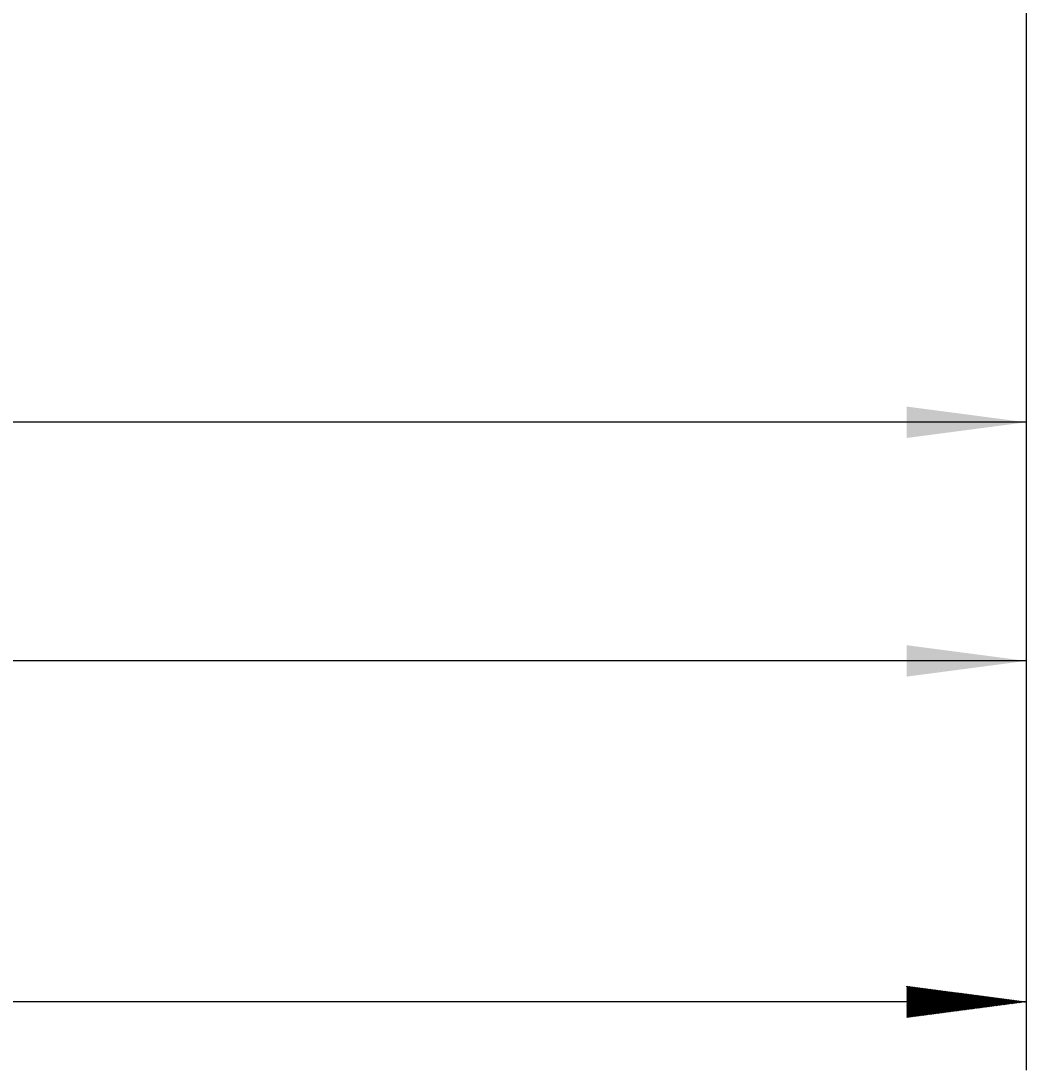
# Model space of a CAD drawing. Header units: millimetres. Extents: x -62 to 115, y -62 to 32.
# Drawn here: x 62.52 to 92, y -61.19 to -30.42 of the extents above; entities that cross this region are included whole.
import ezdxf

# ---------------------------------------------------------------- set-up
doc = ezdxf.new("R2010")
doc.units = ezdxf.units.MM
doc.layers.add('SK2', color=7, linetype='Continuous')
doc.styles.add('iso_b_vert', font='simplex.shx')
doc.dimstyles.get("Standard").update_dxf_attribs({"dimtxt": 0.18, "dimasz": 0.18, "dimexe": 0.18, "dimexo": 0.0625, "dimgap": 0.09, "dimtad": 1, "dimzin": 0, "dimdsep": 52, "dimtxsty": 'Standard', "dimcen": 0.09, "dimadec": 0, "dimazin": 0, "dimtfac": 1, "dimtdec": 4, "dimtofl": 0, "dimtmove": 0, "dimatfit": 3, "dimfxl": 1, "dimtolj": 1, "dimtzin": 0, "dimarcsym": 0})

# ---------------------------------------------------------------- blocks, each defined once
blk = doc.blocks.new('_U0')
at = {"layer": 'SK2', "lineweight": 13}
for p, q in [((0, -1.5875), (0, -51.193445)), ((92, -11.6375), (92, -51.193445)), ((92, -49.193445), (0, -49.193445))]:
    blk.add_line(p, q, dxfattribs=at)
at = {"layer": 'SK2', "lineweight": 18}
for points in [[(0, -49.193445), (3.499998, -48.732661), (3.500002, -49.654229)], [(92, -49.193445), (88.500002, -49.654229), (88.499998, -48.732661)]]:
    blk.add_solid(points, dxfattribs=at)
at = {"layer": 'SK2', "lineweight": 18, "insert": (44.095034, -48.160811), "char_height": 3.5, "attachment_point": 7, "line_spacing_factor": 1.084337, "style": 'iso_b_vert'}
blk.add_mtext('\\W0.6740;92', dxfattribs=at)
blk = doc.blocks.new('_U2')
at = {"layer": 'SK2', "lineweight": 13}
for p, q in [((1.997679, -11.0875), (1.997679, -44.193445)), ((92, -11.6375), (92, -44.193445)), ((92, -42.193445), (1.997679, -42.193445))]:
    blk.add_line(p, q, dxfattribs=at)
at = {"layer": 'SK2', "lineweight": 18}
for points in [[(1.997679, -42.193445), (5.497677, -41.732661), (5.497681, -42.654229)], [(92, -42.193445), (88.500002, -42.654229), (88.499998, -41.732661)]]:
    blk.add_solid(points, dxfattribs=at)
at = {"layer": 'SK2', "lineweight": 18, "insert": (45.093873, -41.160811), "char_height": 3.5, "attachment_point": 7, "line_spacing_factor": 1.084337, "style": 'iso_b_vert'}
blk.add_mtext('\\W0.6740;90', dxfattribs=at)

msp = doc.modelspace()

# ---------------------------------------------------------------- hatches: boundary and pattern name
at = {"layer": 'SK2', "lineweight": 13}
h = msp.add_hatch(dxfattribs=at)
h.set_pattern_fill('ANSI31', color=256, scale=0.0062, style=0)
h.paths.add_polyline_path([(92, -59.193), (88.5, -59.654), (88.5, -58.733)])

# ---------------------------------------------------------------- linework, layer by layer
at = {"layer": 'SK2', "lineweight": 18}
for p, q in [((92, -11.588), (92, -61.193)), ((92, -59.193), (-50, -59.193))]:
    msp.add_line(p, q, dxfattribs=at)

# ---------------------------------------------------------------- dimensions: what is measured, and where the dimension line sits
for base, p2, picture, middle in [((0, -49.193), (0, 0), '_U0', (46, -49.193)), ((1.998, -42.193), (1.998, -9.5), '_U2', (46.999, -42.193))]:
    dim = msp.add_linear_dim(base=base, p1=(92, -10.05), p2=p2, dimstyle='Standard', override={"dimtxt": 3.5, "dimasz": 3.5, "dimexe": 2, "dimexo": 1.5875, "dimgap": 1.75, "dimtad": 1, "dimtih": 1, "dimtoh": 0, "dimdec": 2, "dimlfac": 1, "dimzin": 8, "dimdsep": 46, "dimlunit": 2, "dimpost": '<>', "dimtxsty": 'iso_b_vert', "dimsah": 1, "dimse1": 0, "dimse2": 0, "dimsd1": 0, "dimsd2": 0, "dimclrd": 2, "dimclre": 2, "dimclrt": 2, "dimtol": 0, "dimtm": -0.1, "dimtfac": 1, "dimtdec": 2, "dimtofl": 1, "dimtmove": 0, "dimtzin": 8, "dimlwd": 13, "dimlwe": 13}, dxfattribs=at)
    dim.commit()
    dim.dimension.update_dxf_attribs({"geometry": picture, "text_midpoint": middle})

doc.saveas('drawing.dxf')
